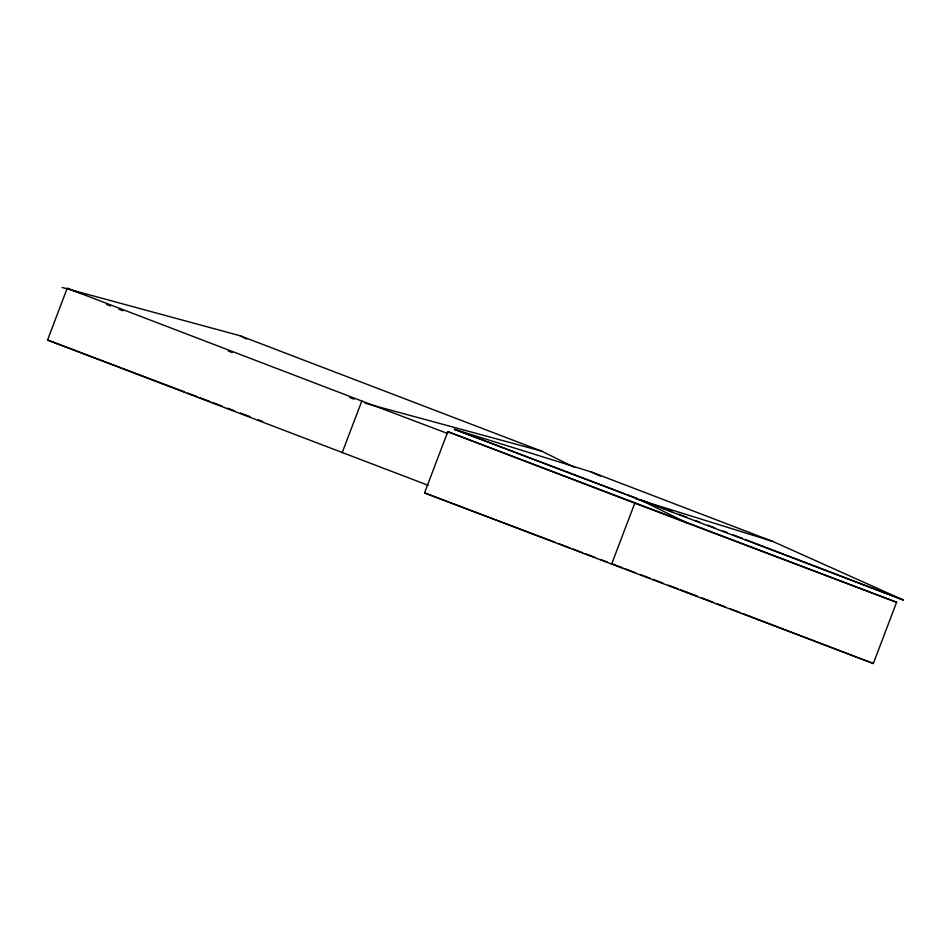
<?xml version="1.0" encoding="UTF-8"?>
<svg xmlns="http://www.w3.org/2000/svg" width="951" height="951" viewBox="0 0 951 951"><rect width="100%" height="100%" fill="white"/><g stroke="black" fill="none" stroke-linecap="round" stroke-linejoin="round"><path stroke-width="1.43" d="M428.152 485.307L47.55 340.03L67.2 288.296L81.073 293.55M342.146 452.759L361.808 401.025L67.2 288.296M424.538 492.915L447.802 431.659L896.603 602.268L873.327 663.525L424.538 492.915L554.754 542.189M611.505 564.442L634.781 503.186L447.802 431.659M62.195 287.475L239.985 335.715L541.488 451.083L574.784 467.523M365.136 403.236L541.488 451.083M454.412 429.329L591.07 471.898L772.866 541.464L903.45 600.033L454.412 429.329L624.724 493.783M636.207 498.895L772.866 541.464M627.494 494.829L637.182 498.49M639.952 499.548L664.88 508.975M667.65 510.021L671.798 511.59M678.729 514.218L687.038 517.356M695.347 520.506L699.496 522.075M707.806 525.225L714.724 527.841M634.781 503.186L896.603 602.268M361.808 401.025L447.802 433.573M47.55 340.03L184.874 392.002M187.644 393.048L197.356 396.722M200.126 397.78L209.838 401.453M212.62 402.499L222.32 406.172M227.871 408.276L234.814 410.903M240.353 412.996L250.065 416.669M258.387 419.819L262.547 421.4M558.915 543.758L569.994 547.954M572.764 549L582.464 552.674M585.234 553.72L594.922 557.393M600.461 559.485L607.392 562.1M612.931 564.205L622.632 567.866M625.401 568.924L635.102 572.585M640.641 574.689L650.341 578.351M653.111 579.409L662.799 583.07M668.351 585.174L678.039 588.835M680.809 589.893L684.97 591.463M723.045 530.991L727.206 532.584M732.757 534.712L742.469 538.432M745.239 539.49L903.45 600.033M106.453 304.415L110.601 305.996M118.899 309.182L123.048 310.763M228.157 350.99L232.306 352.571M349.873 397.554L354.022 399.147M686.349 591.986L697.44 596.229M701.588 597.81L712.668 602.054M716.828 603.647L725.137 606.821M730.677 608.937L740.365 612.646M743.135 613.716L873.327 663.525M591.07 471.898L600.497 476.118M640.047 499.75L686.658 522.765M239.985 335.715L246.642 339.008"/></g></svg>
